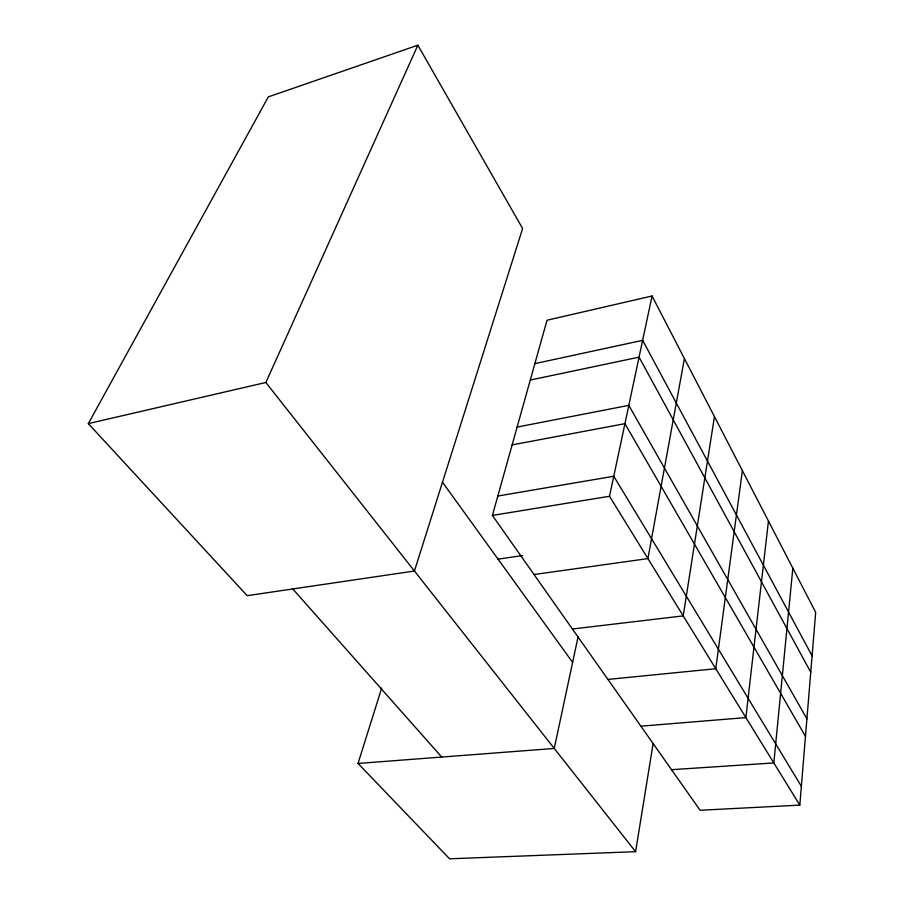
<?xml version="1.0" encoding="UTF-8"?>
<svg xmlns="http://www.w3.org/2000/svg" width="904" height="904" viewBox="0 0 904 904"><rect width="100%" height="100%" fill="white"/><g stroke="black" fill="none" stroke-linecap="round" stroke-linejoin="round"><path stroke-width="1.36" d="M799.814 805.125L815.679 612.347L652.055 296.003L547.022 320.231L492.397 515.427L700.114 810.266L799.814 805.125L609.511 496.262L652.055 296.003M792.842 568.175L773.824 762.942L671.525 769.688M768.456 521.043L745.879 717.595L640.879 726.183M742.387 470.634L715.765 668.723L607.929 679.424M714.442 416.608L683.221 615.884L572.413 629.014M381.691 688.046L358.041 763.451L449.57 858.8L635.602 851.681L653.163 743.314M684.418 358.549L647.919 558.593L534.027 574.526M578.074 636.811L554.254 748.455L358.041 763.451M88.321 423.614L265.866 382.482L417.863 45.2L522.614 228.52L414.439 571.012L247.199 595.679L88.321 423.614L268.33 96.886L417.863 45.2M534.874 363.623L642.642 340.345L812.097 655.897M530.286 380.042L639.071 357.148L810.752 672.26M517.122 427.072L628.822 405.365L806.922 718.849M512.139 444.892L624.935 423.66L805.475 736.376M497.821 496.025L613.759 476.261L801.362 786.31M492.397 515.427L609.511 496.262M497.675 559.214L522.704 555.531M292.783 588.956L441.728 757.055M265.866 382.482L635.602 851.681M442.485 482.205L572.616 662.372"/></g></svg>
